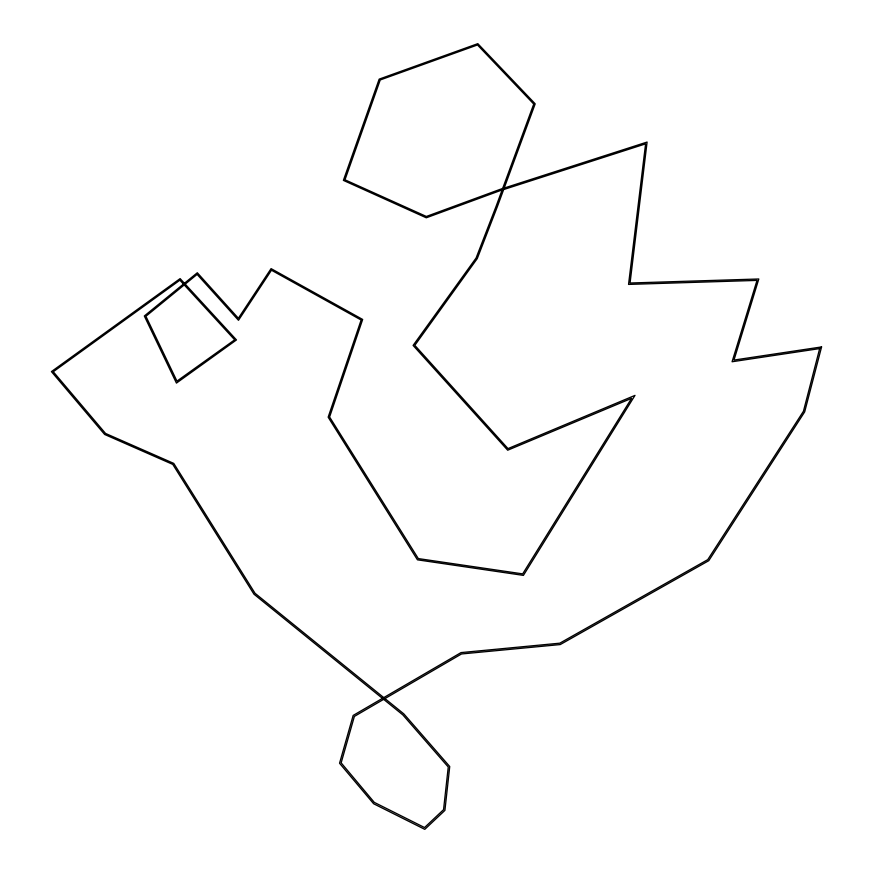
<?xml version="1.0" encoding="UTF-8"?>
<svg xmlns="http://www.w3.org/2000/svg" width="873" height="873" viewBox="0 0 873 873"><rect width="100%" height="100%" fill="white"/><g stroke="black" fill="none" stroke-linecap="round" stroke-linejoin="round"><path stroke-width="1.31" d="M819.66 348.6L803.433 411.281L707.763 559.637L559.789 643.183L461.042 652.589L353.161 715.434L339.542 763.253L373.644 803.76L424.791 829.35L444.914 810.395L449.737 766.516L403.817 713.863L255.025 593.269L173.749 463.388L105.535 433.434L53.275 371.745L179.882 280.2L234.673 339.815L176.957 381.119L145.911 316.277L197.102 274.406L238.493 320.304L271.47 270.226L361.127 320.009L328.15 417.174L417.447 559.833L523.407 575.394L634.998 395.382L508.01 448.602L414.817 345.337L477.269 258.583L497.555 206.148L535.204 103.822L477.815 43.65L379.166 79.127L343.384 180.384L426.286 217.803L499.269 190.98L645.584 143.881L628.549 284.423L757 280.408L732.076 361.76L819.66 348.6L821.58 346.93L804.677 411.892L708.767 560.695L560.248 644.569L461.49 653.975L354.373 716.417L341.157 762.86L374.288 802.374L424.551 827.539L443.549 809.653L448.253 767.007L402.846 714.911L253.978 594.207L172.789 464.403L104.651 434.47L51.42 371.603L180.122 278.596L236.485 339.924L176.433 383.105L144.318 315.993L197.32 272.747L238.373 318.252L271.077 268.611L362.666 319.453L329.601 416.999L418.309 558.578L522.687 573.877L631.572 398.339L507.693 450.217L413.104 345.424L476.08 258.015L495.929 206.748L533.741 104.051L477.487 44.97L380.224 79.967L344.977 179.794L426.362 216.449L499.858 189.441L647.1 142.048L630.066 283.005L758.812 278.978L733.997 360.058L821.58 346.93"/></g></svg>
